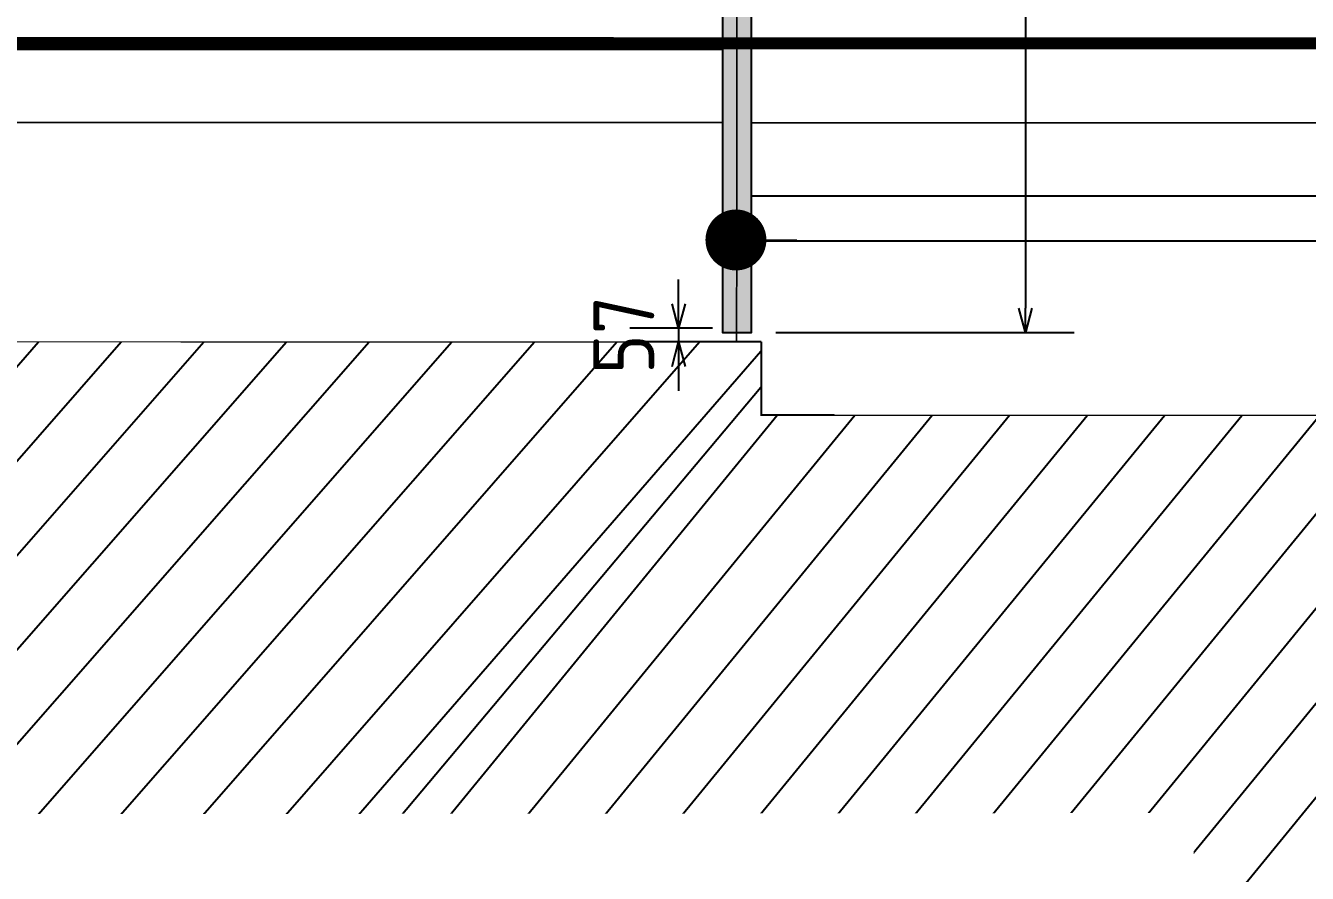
# Model space of a CAD drawing. Header units: centimetres. Extents: x -6122352 to 4157695, y -1694241 to 1947892.
# Drawn here: x 153588 to 158847, y -181181 to -177704 of the extents above; entities that cross this region are included whole.
import ezdxf
from ezdxf.xclip import XClip

# ---------------------------------------------------------------- set-up
doc = ezdxf.new("R2010")
doc.units = ezdxf.units.CM
doc.header["$MEASUREMENT"] = 0
doc.header["$XCLIPFRAME"] = 2
doc.header["$PDMODE"] = 66
doc.header["$PDSIZE"] = 100
doc.linetypes.add('DASHED2', pattern=[0.375, 0.25, -0.125])
doc.linetypes.add('XR-AR-END-SETTING OUT PLAN$0$23261-XR-AR-SI-GF$0$HIDDEN', pattern=[0.375, 0.25, -0.125])
for name, color, linetype in [('23585-XR-AR-BOUNDARY WALLS AND SETBACKS$0$setback', 7, 'XR-AR-END-SETTING OUT PLAN$0$23261-XR-AR-SI-GF$0$HIDDEN'), ('@MI-REF LAYER', 7, 'Continuous'), ('@MI-TYPE-02', 6, 'Continuous'), ('A-GLASS HATCH', 7, 'Continuous'), ('B_TH_6', 7, 'Continuous'), ('XR-AR-END-SETTING OUT PLAN$0$23585-XR-AR-END-GROUND FLOOR$0$A-Flor-Strs', 1, 'Continuous'), ('XR-AR-MID-SETTING OUT FOR MASTER$0$23585-XR-AR-MID-GROUND FLOOR$0$A-Flor-Strs', 1, 'Continuous'), ('XR-AR-MID-SETTING OUT FOR MASTER$0$23585-XR-AR-MID-GROUND FLOOR$0$GS-HATCH-FLOOR TILE', 251, 'Continuous')]:
    doc.layers.add(name, color=color, linetype=linetype)
doc.layers.add('23585-XR-AR-DAMAC PLOT LIMITS$0$1-End units', color=7, linetype='Continuous', lineweight=5, true_color=0xf8991e)
for name, color, linetype, lineweight in [('23585-XR-AR-DAMAC PLOT LIMITS$0$1-Mid units', 41, 'Continuous', 5), ('@ Foundations', 4, 'DASHED2', 50), ('A-ANNO-TEXT', 3, 'Continuous', 25), ('XR-AR-END-SETTING OUT PLAN$0$23585-XR-AR-END-GROUND FLOOR$0$A-GLAZ-SILL', 8, 'Continuous', 5), ('XR-AR-END-SETTING OUT PLAN$0$23585-XR-AR-END-GROUND FLOOR$0$A-GLAZ-WNDO', 232, 'Continuous', 9), ('XR-AR-END-SETTING OUT PLAN$0$23585-XR-AR-END-GROUND FLOOR$0$A-WALL', 7, 'Continuous', 30), ('XR-AR-END-SETTING OUT PLAN$0$23585-XR-AR-END-GROUND FLOOR$0$S-COLS', 51, 'Continuous', 40), ('XR-AR-END-SETTING OUT PLAN$0$23585-XR-AR-END-GROUND FLOOR$0$S-COLS-PATT', 8, 'Continuous', 5), ('XR-AR-MID-SETTING OUT FOR MASTER$0$23585-XR-AR-MID-GROUND FLOOR$0$$A-GLAZ-WNDO', 232, 'Continuous', 9), ('XR-AR-MID-SETTING OUT FOR MASTER$0$23585-XR-AR-MID-GROUND FLOOR$0$A-GLAZ-SILL', 8, 'Continuous', 5), ('XR-AR-MID-SETTING OUT FOR MASTER$0$23585-XR-AR-MID-GROUND FLOOR$0$A-GLAZ-WNDO', 232, 'Continuous', 9), ('XR-AR-MID-SETTING OUT FOR MASTER$0$23585-XR-AR-MID-GROUND FLOOR$0$A-WALL', 7, 'Continuous', 30), ('XR-AR-MID-SETTING OUT FOR MASTER$0$23585-XR-AR-MID-GROUND FLOOR$0$S-COLS', 51, 'Continuous', 40)]:
    doc.layers.add(name, color=color, linetype=linetype, lineweight=lineweight)
doc.styles.add('Schueco-BEMSTIL', font='isocpeur.ttf', dxfattribs={"width": 0.9})
doc.dimstyles.new('MI- JWC-TXT-2.5 MM', dxfattribs={"dimscale": 1.5, "dimtxt": 2.5, "dimasz": 1, "dimexe": 2, "dimexo": 1, "dimgap": 1, "dimtad": 1, "dimdec": 0, "dimdsep": 46, "dimtxsty": 'Schueco-BEMSTIL', "dimblk": 'OPEN30', "dimcen": 0, "dimdle": 2, "dimclrd": 140, "dimclre": 8, "dimclrt": 40, "dimadec": 0, "dimazin": 2, "dimtfac": 1, "dimtdec": 0, "dimtix": 1, "dimtmove": 2, "dimatfit": 3, "dimldrblk": 'OPEN', "dimfxl": 2, "dimlwd": -1, "dimlwe": -1, "dimarcsym": 0})

# ---------------------------------------------------------------- blocks, each defined once
blk = doc.blocks.new('23585-XR-AR-BOUNDARY WALLS AND SETBACKS')
at = {"layer": '23585-XR-AR-BOUNDARY WALLS AND SETBACKS$0$setback', "ltscale": 40, "const_width": 0.05}
blk.add_lwpolyline([(496671.3588816111, 2768910.086935761), (496656.9816435174, 2768923.260532122), (496652.8267570555, 2768918.72615671), (496648.7733982169, 2768914.302401632), (496644.7199982171, 2768909.878601632), (496640.6668023882, 2768905.455006183), (496636.6133982163, 2768901.031201632), (496632.5599982173, 2768896.607401631), (496628.5063484076, 2768892.183547273), (496624.3500695526, 2768887.647603805), (496638.7270828215, 2768874.473577055), (496642.8835524818, 2768879.009850921), (496646.9369508895, 2768883.433649182), (496650.9905757942, 2768887.857476362), (496655.0439508896, 2768892.281249183), (496659.0973737101, 2768896.704874088), (496663.1507508897, 2768901.128649183), (496667.20415089, 2768905.552449183), (496671.3588816111, 2768910.086935761)], dxfattribs=at)
blk = doc.blocks.new('A$C9d9485f6')
at = {"layer": 'A-ANNO-TEXT', "rotation": 312.4881850805905}
blk.add_blockref('23585-XR-AR-BOUNDARY WALLS AND SETBACKS', (-2377088.534775567, -1504219.252137818), dxfattribs=at)
blk = doc.blocks.new('23585-XR-AR-DAMAC PLOT LIMITS')
at = {"layer": '23585-XR-AR-DAMAC PLOT LIMITS$0$1-End units', "color": 251, "true_color": 0x636466}
blk.add_lwpolyline([(496643.9895000001, 2768877.9965), (496637.8063000003, 2768871.248299999), (496620.1114999996, 2768887.4625), (496626.2944999998, 2768894.2103)], close=True, dxfattribs=at)
at = {"layer": '23585-XR-AR-DAMAC PLOT LIMITS$0$1-Mid units', "color": 251, "true_color": 0x636466}
blk.add_lwpolyline([(496648.0428999998, 2768882.420299999), (496643.9895000001, 2768877.9965), (496626.2944999998, 2768894.2103), (496630.3481000001, 2768898.634099999)], close=True, dxfattribs=at)
blk = doc.blocks.new('A$Cf093b529')
at = {"layer": 'A-ANNO-TEXT'}
blk.add_blockref('23585-XR-AR-DAMAC PLOT LIMITS', (-495391.9901121984, -2768603.441896566), dxfattribs=at)
blk = doc.blocks.new('XR-AR-END-SETTING OUT PLAN$0$23585-XR-AR-END-GROUND FLOOR$0$A$C75a8815d')
at = {"layer": 'XR-AR-END-SETTING OUT PLAN$0$23585-XR-AR-END-GROUND FLOOR$0$S-COLS', "color": 252, "lineweight": 30}
blk.add_lwpolyline([(6049.830236434937, 13227.55946516991), (6049.830236434937, 12227.55946421623), (6249.830236196518, 12227.55946421623), (6249.830236434937, 13227.55946469307)], close=True, dxfattribs=at)
blk = doc.blocks.new('XR-AR-END-SETTING OUT PLAN')
at = {"layer": 'XR-AR-END-SETTING OUT PLAN$0$23585-XR-AR-END-GROUND FLOOR$0$A-Flor-Strs', "color": 8}
for points in [[(3000.084657981992, 19773.27214288712), (3000.084658399224, 20973.27214384079), (9090.020709103266, 20973.16710468142)], [(3300.084657981992, 19773.27214288712), (3300.084658041596, 20673.27217292786), (9090.0155365165, 20673.27206735766)]]:
    blk.add_lwpolyline(points, dxfattribs=at)
at = {"layer": 'XR-AR-END-SETTING OUT PLAN$0$23585-XR-AR-END-GROUND FLOOR$0$A-GLAZ-SILL', "color": 252}
blk.add_line((3550.084660366178, 19523.35189294815), (8750.084660485387, 19523.35189342499), dxfattribs=at)
at = {"layer": 'XR-AR-END-SETTING OUT PLAN$0$23585-XR-AR-END-GROUND FLOOR$0$A-GLAZ-WNDO', "color": 252}
for p, q in [((6150.084660366178, 19773.35189342499), (8750.084660246968, 19773.35189294815)), ((7410.084660485387, 19623.35189294815), (7410.084660306573, 19773.35189294815)), ((7460.084660425782, 19773.35189247131), (7460.084660127759, 19623.35189342499)), ((8700.084660306573, 19623.35189294815), (8700.084660485387, 19773.35189342499)), ((8750.084660246968, 19773.35189294815), (8750.084660485387, 19523.35189342499)), ((8750.084660127759, 19623.35189294815), (6150.084660485387, 19623.35189294815))]:
    blk.add_line(p, q, dxfattribs=at)
blk.add_lwpolyline([(7460.084660306573, 19723.35189294815), (8700.084660604596, 19723.35189294815)], dxfattribs=at)
for points in [[(6230.084660366178, 19563.35189390182), (7440.084660246968, 19563.35189294815), (7440.084660246968, 19613.35189199448), (6230.084660485387, 19613.35189342499)], [(7520.084660544991, 19563.35189199448), (7440.084660246968, 19563.35189294815), (7440.084660246968, 19613.35189199448), (7520.084660485387, 19613.35189294815)]]:
    blk.add_lwpolyline(points, close=True, dxfattribs=at)
at = {"layer": 'XR-AR-END-SETTING OUT PLAN$0$23585-XR-AR-END-GROUND FLOOR$0$A-WALL', "color": 8}
for points in [[(9250.08550722897, 19773.2721414566), (8750.084660485387, 19773.35278987885), (8750.084660306573, 19523.27034950256), (9250.027719274163, 19523.38991355896)], [(9250.102083459496, 6650.001490592957), (9050.100989297032, 6650.001235485077), (9050.10098965466, 8750.000639915466), (6850.11106570065, 8750.002635478973), (6850.111066058278, 8700.0026679039), (6750.111065879464, 8700.002668380737), (6750.111065879464, 8750.000871658325), (6650.111065939069, 8750.000871658325), (6650.111065283418, 8850.002022743225), (6950.111065164208, 8850.002250671387), (6950.111065879464, 8899.99970960617), (7050.111065879464, 8899.99970817566), (7050.11106570065, 8850.002797603607), (9050.099628582597, 8850.000640392303), (9050.10098899901, 10349.9981546402), (7050.11106581986, 10349.99975156784), (7050.111065998673, 9799.999710083008), (6950.11106570065, 9799.999708652496), (6950.112433806062, 10550.00580835342), (7050.108891561627, 10550.00580835342), (7050.104876235127, 10449.99988079071), (9050.099116638303, 10449.9981546402), (9049.948119357228, 19523.36598014832), (9249.950268521905, 19523.36597967148)]]:
    blk.add_lwpolyline(points, close=True, dxfattribs=at)
at = {"layer": 'XR-AR-END-SETTING OUT PLAN$0$23585-XR-AR-END-GROUND FLOOR$0$S-COLS-PATT', "color": 8}
blk.add_blockref('XR-AR-END-SETTING OUT PLAN$0$23585-XR-AR-END-GROUND FLOOR$0$A$C75a8815d', (3000.129344239831, 5499.998310089111), dxfattribs=at)
blk = doc.blocks.new('END UNIT')
at = {"xscale": 0.001, "yscale": 0.001, "zscale": 0.001}
blk.add_blockref('XR-AR-END-SETTING OUT PLAN', (-9.150201729830158, 0), dxfattribs=at)
blk = doc.blocks.new('XR-AR-MID-SETTING OUT FOR MASTER$0$23585-XR-AR-MID-GROUND FLOOR$0$945-4P-1-101-GROUND FLOOR PLAN$0$XR-MIDDLE-GROUND FLOOR PLAN$0$A$C446944C1')
at = {"layer": 'XR-AR-MID-SETTING OUT FOR MASTER$0$23585-XR-AR-MID-GROUND FLOOR$0$A-GLAZ-SILL', "color": 252}
blk.add_line((-2.733431756496429e-07, -4.737777635455132e-05), (5.199999726377428, -4.737754352390766e-05), dxfattribs=at)
for points in [[(2.208076124545187, -0.02284434624016285), (2.208076124545187, -0.1242443462833762), (2.093846930889413, -0.07354434626176953), (2.208076124545187, -0.02284434624016285)], [(2.991923328721896, -0.02284434624016285), (2.991923328721896, -0.1242443462833762), (3.106152522144839, -0.07354434579610825), (2.991923328721896, -0.02284434624016285)]]:
    blk.add_lwpolyline(points, dxfattribs=at)
at = {"layer": 'XR-AR-MID-SETTING OUT FOR MASTER$0$23585-XR-AR-MID-GROUND FLOOR$0$A-GLAZ-WNDO', "color": 252}
for p, q in [((5.199999726610258, 0.2499526219908148), (-2.735760062932968e-07, 0.2499526222236454)), ((-2.735760062932968e-07, 0.2499526222236454), (-2.733431756496429e-07, -4.737777635455132e-05)), ((0.04999972670339048, 0.0999526223167777), (0.04999972647055984, 0.2499526219908148)), ((1.284999726805836, 0.2499526222236454), (1.284999726805836, 0.09995262185111642)), ((1.334999726619571, 0.09995262208394706), (1.334999726619571, 0.2499526222236454)), ((3.864999726880342, 0.0999526223167777), (3.864999726880342, 0.2499526224564761)), ((3.914999726694077, 0.2499526222236454), (3.914999726694077, 0.09995262185111642)), ((5.149999726563692, 0.09995262254960835), (5.149999726796523, 0.2499526222236454)), ((5.199999726610258, 0.2499526219908148), (5.199999726377428, -4.737754352390766e-05)), ((-2.733431756496429e-07, 0.09995262208394706), (2.599999726517126, 0.09995262185111642)), ((5.199999726610258, 0.0999526223167777), (2.599999726517126, 0.09995262185111642))]:
    blk.add_line(p, q, dxfattribs=at)
for points in [[(1.284999726805836, 0.1999526221770793), (0.04999972647055984, 0.1999526226427406)], [(3.914999726694077, 0.1999526221770793), (5.149999726796523, 0.1999526219442487)]]:
    blk.add_lwpolyline(points, dxfattribs=at)
for points in [[(1.224999726749957, 0.03995262226089835), (1.304999726824462, 0.03995262226089835), (1.304999726824462, 0.08995262207463384), (1.224999726517126, 0.08995262230746448)], [(2.51999972644262, 0.03995262226089835), (1.304999726824462, 0.03995262226089835), (1.304999726824462, 0.08995262207463384), (2.519999726675451, 0.08995262207463384)], [(2.599999726517126, 0.03995262226089835), (2.51999972644262, 0.03995262226089835), (2.519999726675451, 0.08995262207463384), (2.599999726517126, 0.08995262254029512)], [(2.599999726517126, 0.03995262226089835), (2.679999726591632, 0.03995262202806771), (2.679999726591632, 0.08995262254029512), (2.599999726517126, 0.08995262254029512)], [(2.679999726591632, 0.03995262202806771), (3.89499972644262, 0.039952622493729), (3.894999726675451, 0.08995262207463384), (2.679999726591632, 0.08995262254029512)], [(3.974999726749957, 0.039952622493729), (3.89499972644262, 0.039952622493729), (3.894999726675451, 0.08995262207463384), (3.974999726749957, 0.08995262230746448)]]:
    blk.add_lwpolyline(points, close=True, dxfattribs=at)
blk = doc.blocks.new('XR-AR-MID-SETTING OUT FOR MASTER$0$23585-XR-AR-MID-GROUND FLOOR$0$A$C08698786')
at = {"layer": 'XR-AR-MID-SETTING OUT FOR MASTER$0$23585-XR-AR-MID-GROUND FLOOR$0$S-COLS', "color": 252, "lineweight": 30}
blk.add_lwpolyline([(-100.1414103507996, 18727.55777406693), (-100.141410112381, 17727.55777406693), (99.85858964920044, 17727.55777430534), (99.85858988761902, 18727.55777430534)], close=True, dxfattribs=at)
blk = doc.blocks.new('XR-AR-MID-SETTING OUT FOR MASTER')
at = {"layer": 'XR-AR-MID-SETTING OUT FOR MASTER$0$23585-XR-AR-MID-GROUND FLOOR$0$A-Flor-Strs', "color": 8}
for p, q in [((60.05534254956096, 20672.92354680672), (5940.045863168596, 20672.65234583314)), ((60.04151019822535, 20372.92400187173), (5940.031380742199, 20372.65280095958))]:
    blk.add_line(p, q, dxfattribs=at)
at = {"layer": 'XR-AR-MID-SETTING OUT FOR MASTER$0$23585-XR-AR-MID-GROUND FLOOR$0$A-WALL', "color": 8}
for points in [[(99.99999931454659, 19472.65428209305), (-99.99999925494194, 19472.65428256989), (-99.998236566782, 5500.00000667572), (100.0017631351948, 5500.000006198883), (99.9995484650135, 8850.141927242279), (1100.048611491919, 8850.10940027237), (1100.048611015081, 8950.109399795532), (100.03925588727, 8950.072475910187), (100.0088088810444, 10949.9982419014), (2099.951952844858, 10949.99824142456), (2099.998660355806, 9950.143901348114), (2199.988806992769, 9950.143900871277), (2200.057162195444, 11149.97698402405), (2100.075846284628, 11149.97698354721), (2100.039519578218, 11049.97698402405), (100.0088088810444, 11049.99824142456)], [(100.0000008046627, 19472.65428304672), (400.0004432499409, 19472.65428209305), (400.0004433095455, 19222.70159435272), (99.99999997019768, 19222.70159482956)]]:
    blk.add_lwpolyline(points, close=True, dxfattribs=at)
at = {"layer": 'XR-AR-MID-SETTING OUT FOR MASTER$0$23585-XR-AR-MID-GROUND FLOOR$0$$A-GLAZ-WNDO', "color": 8, "xscale": -1000, "yscale": 1000, "zscale": 1000}
blk.add_blockref('XR-AR-MID-SETTING OUT FOR MASTER$0$23585-XR-AR-MID-GROUND FLOOR$0$945-4P-1-101-GROUND FLOOR PLAN$0$XR-MIDDLE-GROUND FLOOR PLAN$0$A$C446944C1', (5600.000170022249, 19222.70166015625), dxfattribs=at)
at = {"layer": 'XR-AR-MID-SETTING OUT FOR MASTER$0$23585-XR-AR-MID-GROUND FLOOR$0$GS-HATCH-FLOOR TILE', "color": 8}
blk.add_blockref('XR-AR-MID-SETTING OUT FOR MASTER$0$23585-XR-AR-MID-GROUND FLOOR$0$A$C08698786', (-1.490116119384766e-07, 0), dxfattribs=at)
blk = doc.blocks.new('MID UNIT')
at = {"xscale": 0.001, "yscale": 0.001, "zscale": 0.001}
blk.add_blockref('XR-AR-MID-SETTING OUT FOR MASTER', (0, 0), dxfattribs=at)
blk = doc.blocks.new('TH_6')
blk.add_blockref('END UNIT', (495802.3053798428, 2769163.996563952))
blk.add_blockref('MID UNIT', (495802.3053798428, 2769163.996563952))
blk = doc.blocks.new('23585-XR-AR-MALDIVE-3$0$TH_6')
at = {"layer": 'B_TH_6', "xscale": 1.000019685734281, "yscale": 1.000019685734281, "zscale": 1.000019685734281}
blk.add_blockref('TH_6', (-9.760182827245444, -54.51303543616086), dxfattribs=at)
at = {"layer": '@ Foundations', "linetype": 'DASHED2', "ltscale": 25}
blk.add_lwpolyline([(495800.9552980727, 2769177.788844425), (495803.6552980728, 2769177.788844425), (495803.6552980728, 2769183.138844425), (495800.9552980727, 2769183.138844425)], close=True, dxfattribs=at)
blk = doc.blocks.new('_Dot')
at = {"color": 0, "linetype": 'ByBlock', "lineweight": -2}
blk.add_line((-0.5, 0), (-1, 0), dxfattribs=at)
at = {"color": 0, "linetype": 'ByBlock', "const_width": 0.5}
blk.add_lwpolyline([(-0.25, 0, 1), (0.25, 0, 1)], format="xyb", close=True, dxfattribs=at)
blk = doc.blocks.new('_Open30')
at = {"color": 0, "linetype": 'ByBlock', "lineweight": -2}
for p, q in [((-1, 0.26794919), (0, 0)), ((0, 0), (-1, -0.26794919)), ((0, 0), (-1, 0))]:
    blk.add_line(p, q, dxfattribs=at)
blk = doc.blocks.new('*D2985')
at = {"layer": '@MI-TYPE-02', "color": 140, "transparency": 16777216}
for p, q in [((156266.7963738295, -178845.0511086823), (156266.7963738295, -178745.0511086823)), ((156266.7963738295, -178945.0511086823), (156266.7963738295, -179001.9832718233)), ((156266.7963738295, -179101.9832718233), (156266.7963738295, -179201.9832718233))]:
    blk.add_line(p, q, dxfattribs=at)
at = {"layer": '@MI-TYPE-02', "color": 8, "transparency": 16777216}
for p, q in [((156405.555488304, -178945.0511086823), (156066.7963738295, -178945.0511086823)), ((156405.5361776469, -179001.9832718233), (156066.7963738295, -179001.9832718233))]:
    blk.add_line(p, q, dxfattribs=at)
at = {"layer": 'Defpoints', "color": 0, "transparency": 16777216}
for p in [(156505.555488304, -178945.0511086823), (156266.7963738295, -179001.9832718233), (156505.5361776469, -179001.9832718233)]:
    blk.add_point(p, dxfattribs=at)
at = {"layer": '@MI-TYPE-02', "color": 140, "transparency": 16777216, "xscale": 100, "yscale": 100, "zscale": 100}
for p, rotation in [((156266.7963738295, -178945.0511086823), 270), ((156266.7963738295, -179001.9832718233), 90)]:
    blk.add_blockref('_Open30', p, dxfattribs=dict(at, rotation=rotation))
at = {"layer": '@MI-TYPE-02', "color": 40, "transparency": 16777216, "insert": (156041.7963738294, -178973.5171902528), "char_height": 250, "attachment_point": 5, "rotation": 90, "style": 'Schueco-BEMSTIL'}
blk.add_mtext('57', dxfattribs=at)
blk = doc.blocks.new('_Open')
at = {"color": 0, "linetype": 'ByBlock', "lineweight": -2}
for p, q in [((-1, 0.1666666666666667), (0, 0)), ((-1, -0.1666666666666667), (0, 0)), ((0, 0), (-1, 0))]:
    blk.add_line(p, q, dxfattribs=at)
blk = doc.blocks.new('*D3690')
at = {"layer": '@MI-TYPE-02', "color": 8, "transparency": 16777216}
for p, q in [((159.9865410915968, -70.94057496625472), (1384.53051248033, -71.34479076505923)), ((159.9294374487522, -4186.90847079945), (1383.171852345558, -4187.31225696101))]:
    blk.add_line(p, q, dxfattribs=at)
at = {"layer": '@MI-TYPE-02', "color": 140, "transparency": 16777216}
blk.add_line((1184.497513881942, -171.2787663276156), (1183.20487273648, -4087.246243419833), dxfattribs=at)
at = {"layer": 'Defpoints', "color": 0, "transparency": 16777216}
for p in [(59.98654653973064, -70.90756547159984), (59.92944289688605, -4186.875461304794), (1183.171863241825, -4187.2462379717)]:
    blk.add_point(p, dxfattribs=at)
at = {"layer": '@MI-TYPE-02', "color": 140, "transparency": 16777216, "xscale": 100, "yscale": 100, "zscale": 100}
for p, rotation in [((1184.530523376597, -71.27877177574945), 89.98108695238069), ((1183.171863241825, -4187.2462379717), 269.9810869523807)]:
    blk.add_blockref('_Open30', p, dxfattribs=dict(at, rotation=rotation))
at = {"layer": '@MI-TYPE-02', "color": 40, "transparency": 16777216, "insert": (958.851205567512, -2129.188233510751), "char_height": 250, "attachment_point": 5, "rotation": 89.98108695238068, "style": 'Schueco-BEMSTIL'}
blk.add_mtext('4116', dxfattribs=at)
blk = doc.blocks.new('G8-partition walls')
at = {"layer": 'A-GLASS HATCH'}
h = blk.add_hatch(color=6, dxfattribs=at)
h.dxf.hatch_style = 1
h.paths.add_polyline_path([(-60.01345343806315, -70.90525613649515), (-60.07055708090775, -4186.873151969659), (59.92944289688603, -4186.875461304793), (59.98654653973063, -70.90756547159981)])
at = {"layer": '@MI-TYPE-02', "color": 6}
blk.add_lwpolyline([(-60.01345343806315, -70.90525613649515), (-60.07055708090775, -4186.873151969659), (59.92944289688603, -4186.875461304793), (59.98654653973063, -70.90756547159981)], close=True, dxfattribs=at)
at = {"layer": '@MI-TYPE-02'}
dim = blk.add_linear_dim(base=(1183.171863241825, -4187.2462379717), p1=(59.98654653973063, -70.90756547159981), p2=(59.92944289688603, -4186.875461304793), angle=269.9810869523807, dimstyle='MI- JWC-TXT-2.5 MM', dxfattribs=at)
dim.commit()
dim.dimension.update_dxf_attribs({"geometry": '*D3690', "text_midpoint": (958.851205567512, -2129.188233510751)})

msp = doc.modelspace()

# ---------------------------------------------------------------- block references
at = {"layer": '@MI-REF LAYER', "xscale": 1000, "yscale": 1000, "zscale": 1000}
msp.add_blockref('A$C9d9485f6', (-23958.95045533385, 48155.57226163784), dxfattribs=at)
at = {"layer": '@MI-REF LAYER', "xscale": 1000, "yscale": 1000, "zscale": 1000, "rotation": 312.4882903633292}
msp.add_blockref('A$Cf093b529', (-891608.7329339073, 539022.7201118186), dxfattribs=at)

# ---------------------------------------------------------------- next in the draw order: block references
at = {"layer": '@MI-REF LAYER'}
ref = msp.add_blockref('23585-XR-AR-MALDIVE-3$0$TH_6', (-496138576.6226714, -2769274498.800779), dxfattribs=dict(at, xscale=1000, yscale=1000, zscale=1000, rotation=359.9898040391973))
XClip(ref).set_block_clipping_path([(495847.3922300867, 2769163.9971941216), (495847.39543188945, 2769187.936311596), (495838.31676110416, 2769187.8964212337), (495832.31675830134, 2769187.8963837423), (495826.3167534692, 2769187.8963462515), (495820.31703141355, 2769187.8962964136), (495814.31702637416, 2769187.896258923), (495808.3170215406, 2769187.8962214305), (495802.31687913626, 2769187.896331399), (495793.3616038712, 2769187.9364081295), (495793.3508954707, 2769163.997079878)])

# ---------------------------------------------------------------- next in the draw order: block references
at = {"layer": '@MI-REF LAYER', "extrusion": (7.325489423250022e-12, 6.924061130985729e-09, 1), "xscale": -250, "yscale": 250, "zscale": 250, "rotation": 359.8945074393388}
msp.add_blockref('_Dot', (156501.9604749358, -178583.5315851672, -22.46145766890071), dxfattribs=at)

# ---------------------------------------------------------------- next in the draw order: wipeouts: each hides what was drawn before it
at = {"color": 10}
msp.add_wipeout([(198652.9756713558, -193283.0341741783), (198655.56038286825, -179009.48125989918), (192407.0320688614, -179008.3531483149), (192405.5177468357, -179309.00614102208), (156604.56268152504, -179302.67270204728), (156604.66468535212, -179001.99820904477), (150354.3761512051, -179001.05638164657), (150352.22660348756, -193274.43890615515), (198652.96948456284, -193283.03417292034)], dxfattribs=at).dxf.layer = '@MI-REF LAYER'

# ---------------------------------------------------------------- next in the draw order: hatches: boundary and pattern name
at = {"layer": '@MI-REF LAYER', "transparency": 33554508}
h = msp.add_hatch(dxfattribs=at)
h.set_pattern_fill('ANSI31', color=256, scale=1999.999998458916, angle=186.7223562192661)
h.set_pattern_definition([(231.7223562192661, (2377468138.012326, 1503811052.832294), (196.2545353839104, -154.8681931350905), [])])
h.paths.add_polyline_path([(198652.9704295214, -193283.0341727923), (198655.5603827885, -179009.481259977), (192405.4366738899, -179009.8144404655), (192405.5177432849, -179308.9928290312), (156604.3118226964, -179302.62190096), (156604.3653194829, -179001.9981077398), (150354.376177097, -179000.8859239218), (150352.2253604671, -193274.4389058782)])

# ---------------------------------------------------------------- next in the draw order: linework, layer by layer
at = {"layer": '@MI-REF LAYER', "linetype": 'DASHED2', "extrusion": (1.726954068932882e-12, -7.460188284697714e-09, 1), "elevation": -22.45888968948228}
msp.add_lwpolyline([(156501.9613554154, -178587.3341833103), (176727.0239701044, -178587.6006231877), (177283.7351222912, -179324.4438220713)], dxfattribs=at)
at = {"layer": '@MI-REF LAYER', "const_width": 5.000000000000001}
msp.add_lwpolyline([(198652.9704295214, -193283.0341727923), (198655.5603827885, -179009.481259977), (192405.4366738899, -179009.8144404655), (192405.5177432849, -179308.9928290312), (156604.3118226964, -179302.62190096), (156604.3653194829, -179001.9981077398), (150354.376177097, -179000.8859239218), (150352.2253604671, -193274.4389058782)], close=True, dxfattribs=at)

# ---------------------------------------------------------------- next in the draw order: block references
at = {"layer": '@MI-TYPE-02', "color": 240, "true_color": 0xed1f24}
msp.add_blockref('G8-partition walls', (156506.3203870187, -174776.1768154073), dxfattribs=at)

# ---------------------------------------------------------------- next in the draw order: dimensions: what is measured, and where the dimension line sits
dim = msp.add_linear_dim(base=(156266.7963738295, -179001.9832718233), p1=(156505.555488304, -178945.0511086823), p2=(156505.5361776469, -179001.9832718233), angle=90, dimstyle='MI- JWC-TXT-2.5 MM', dxfattribs=at)
dim.commit()
dim.dimension.update_dxf_attribs({"geometry": '*D2985', "text_midpoint": (156041.7963738294, -178973.5171902528)})

# ---------------------------------------------------------------- next in the draw order: wipeouts: each hides what was drawn before it
msp.add_wipeout([(151409.89491765705, -180940.85987033957), (158379.37846198888, -180933.90512555285), (158383.07063651847, -184633.90328258384), (151413.58709129508, -184640.85802993103)]).dxf.layer = '@MI-REF LAYER'

doc.saveas('drawing.dxf')
